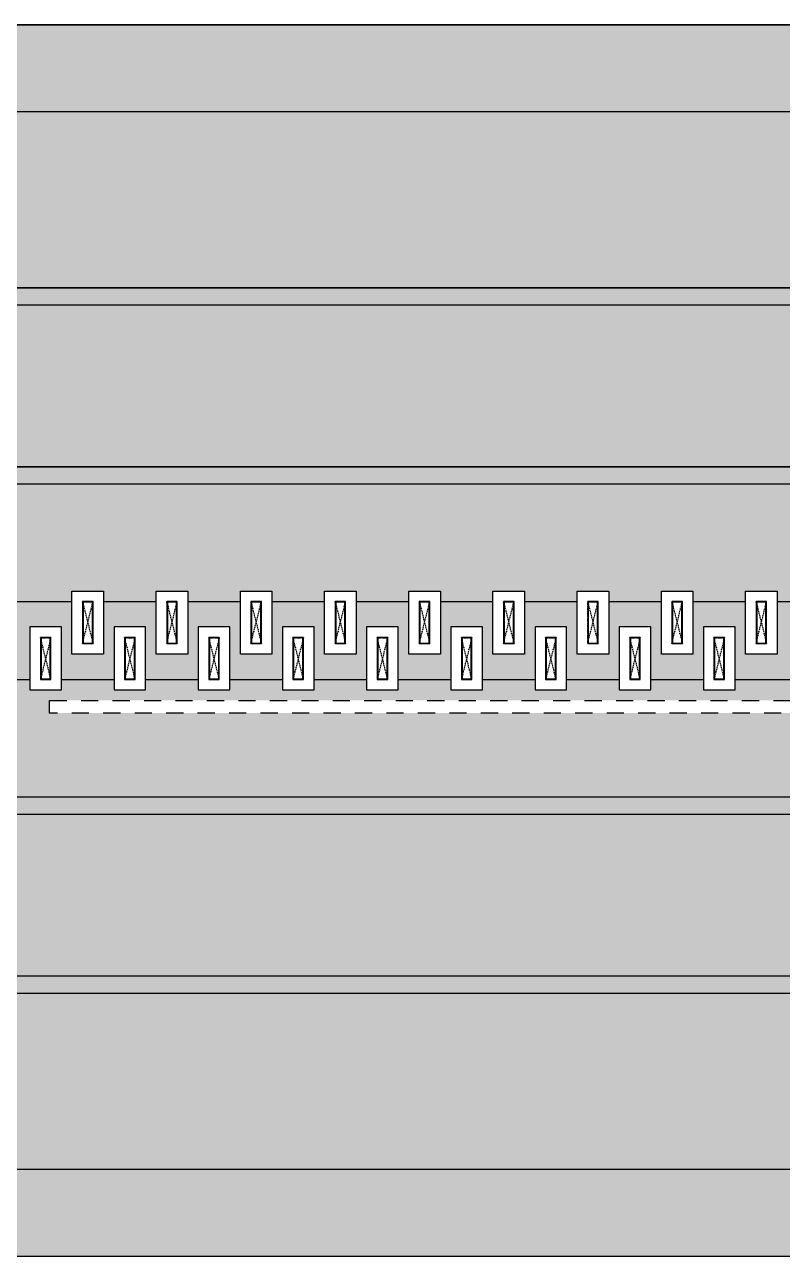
# Model space of a CAD drawing. Header units: millimetres. Extents: x -244126 to 368105, y -173968 to 259060.
# Drawn here: x -198753 to -195153, y 27945 to 33796 of the extents above; entities that cross this region are included whole.
import ezdxf

# ---------------------------------------------------------------- set-up
doc = ezdxf.new("R2010")
doc.units = ezdxf.units.MM
doc.header["$MEASUREMENT"] = 0
for name, pattern in [('CENTER', [2, 1.25, -0.25, 0.25, -0.25]), ('HIDDEN', [9.525, 6.35, -3.175]), ('TA_HL_023.00000', [149.5, 81.65, -67.85])]:
    doc.linetypes.add(name, pattern=pattern)
for name, color, linetype in [('000 - GRID', 8, 'CENTER'), ('000 - H A T C H', 8, 'Continuous'), ('000 - H I D D E N', 7, 'Continuous'), ('000 - WIPEOUT', 250, 'Continuous'), ('001 - ASCESSORIES', 1, 'Continuous'), ('002 - STRUCTURAL STEEL', 4, 'Continuous'), ('A04_TUBE SERIES', 7, 'Continuous')]:
    doc.layers.add(name, color=color, linetype=linetype)
doc.styles.add('TA', font='Cordia New.ttf', dxfattribs={"height": 4.5})
pattern_1 = [(37.5, (187478.44, -8947.33), (-3.149668, 96.341188), [0, -76, 0, -85, 0, -81.25]), (7.5, (187478.44, -8947.33), (88.488835, 141.1073), [0, -41, 0, -68.5, 0, -26.25]), (327.5, (187416.94, -8947.33), (155.707093, 0.282953), [0, -25, 0, -90, 0, -117.5]), (317.5, (187416.94, -8947.33), (150.30633, 43.88378), [0, -12.5, 0, -59, 0, -67.5])]
pattern_2 = [(37.5, (187478.442, -1558.447), (-0.6299336, 19.2682377), [0, -15.2, 0, -17, 0, -16.25]), (7.5, (187478.442, -1558.447), (17.697767, 28.2214607), [0, -8.2, 0, -13.7, 0, -5.25]), (327.5, (187466.142, -1558.447), (31.1414186, 0.0565905), [0, -5, 0, -18, 0, -23.5]), (317.5, (187466.142, -1558.447), (30.061266, 8.7767556), [0, -2.5, 0, -11.8, 0, -13.5])]

# ---------------------------------------------------------------- blocks, each defined once
blk = doc.blocks.new('*U4252')
at = {"color": 250}
for points in [[(-3575, 0), (-3575, 200), (-3625, 200), (-3625, 0)], [(-3175, 0), (-3175, 200), (-3225, 200), (-3225, 0)], [(-2775, 0), (-2775, 200), (-2825, 200), (-2825, 0)], [(-2375, 0), (-2375, 200), (-2425, 200), (-2425, 0)], [(-1975, 0), (-1975, 200), (-2025, 200), (-2025, 0)], [(-1575, 0), (-1575, 200), (-1625, 200), (-1625, 0)], [(-1175, 0), (-1175, 200), (-1225, 200), (-1225, 0)], [(-775, 0), (-775, 200), (-825, 200), (-825, 0)], [(-375, 0), (-375, 200), (-425, 200), (-425, 0)]]:
    blk.add_wipeout(points, dxfattribs=at).dxf.layer = '000 - WIPEOUT'
at = {"layer": '000 - H I D D E N', "color": 8, "linetype": 'HIDDEN'}
for p, q in [((-3575, 0), (-3625, 200)), ((-3575, 200), (-3625, 0)), ((-3175, 0), (-3225, 200)), ((-3175, 200), (-3225, 0)), ((-2775, 0), (-2825, 200)), ((-2775, 200), (-2825, 0)), ((-2375, 0), (-2425, 200)), ((-2375, 200), (-2425, 0)), ((-1975, 0), (-2025, 200)), ((-1975, 200), (-2025, 0)), ((-1575, 0), (-1625, 200)), ((-1575, 200), (-1625, 0)), ((-1175, 0), (-1225, 200)), ((-1175, 200), (-1225, 0)), ((-775, 0), (-825, 200)), ((-775, 200), (-825, 0)), ((-375, 0), (-425, 200)), ((-375, 200), (-425, 0))]:
    blk.add_line(p, q, dxfattribs=at)
at = {"layer": '002 - STRUCTURAL STEEL', "color": 0}
for points in [[(-3575, 0), (-3575, 200), (-3625, 200), (-3625, 0)], [(-3175, 0), (-3175, 200), (-3225, 200), (-3225, 0)], [(-2775, 0), (-2775, 200), (-2825, 200), (-2825, 0)], [(-2375, 0), (-2375, 200), (-2425, 200), (-2425, 0)], [(-1975, 0), (-1975, 200), (-2025, 200), (-2025, 0)], [(-1575, 0), (-1575, 200), (-1625, 200), (-1625, 0)], [(-1175, 0), (-1175, 200), (-1225, 200), (-1225, 0)], [(-775, 0), (-775, 200), (-825, 200), (-825, 0)], [(-375, 0), (-375, 200), (-425, 200), (-425, 0)]]:
    blk.add_lwpolyline(points, close=True, dxfattribs=at)
for points in [[(-3578, 4), (-3578, 196, 0.414214), (-3579, 197), (-3621, 197, 0.414214), (-3622, 196), (-3622, 4, 0.414214), (-3621, 3), (-3579, 3, 0.414214)], [(-3178, 4), (-3178, 196, 0.414214), (-3179, 197), (-3221, 197, 0.414214), (-3222, 196), (-3222, 4, 0.414214), (-3221, 3), (-3179, 3, 0.414214)], [(-2778, 4), (-2778, 196, 0.414214), (-2779, 197), (-2821, 197, 0.414214), (-2822, 196), (-2822, 4, 0.414214), (-2821, 3), (-2779, 3, 0.414214)], [(-2378, 4), (-2378, 196, 0.414214), (-2379, 197), (-2421, 197, 0.414214), (-2422, 196), (-2422, 4, 0.414214), (-2421, 3), (-2379, 3, 0.414214)], [(-1978, 4), (-1978, 196, 0.414214), (-1979, 197), (-2021, 197, 0.414214), (-2022, 196), (-2022, 4, 0.414214), (-2021, 3), (-1979, 3, 0.414214)], [(-1578, 4), (-1578, 196, 0.414214), (-1579, 197), (-1621, 197, 0.414214), (-1622, 196), (-1622, 4, 0.414214), (-1621, 3), (-1579, 3, 0.414214)], [(-1178, 4), (-1178, 196, 0.414214), (-1179, 197), (-1221, 197, 0.414214), (-1222, 196), (-1222, 4, 0.414214), (-1221, 3), (-1179, 3, 0.414214)], [(-778, 4), (-778, 196, 0.414214), (-779, 197), (-821, 197, 0.414214), (-822, 196), (-822, 4, 0.414214), (-821, 3), (-779, 3, 0.414214)], [(-378, 4), (-378, 196, 0.414214), (-379, 197), (-421, 197, 0.414214), (-422, 196), (-422, 4, 0.414214), (-421, 3), (-379, 3, 0.414214)]]:
    blk.add_lwpolyline(points, format="xyb", close=True, dxfattribs=at)
at = {"layer": 'Defpoints', "color": 250}
for points in [[(-3575, 0), (-3575, 200), (-3625, 200), (-3625, 0)], [(-3175, 0), (-3175, 200), (-3225, 200), (-3225, 0)], [(-2775, 0), (-2775, 200), (-2825, 200), (-2825, 0)], [(-2375, 0), (-2375, 200), (-2425, 200), (-2425, 0)], [(-1975, 0), (-1975, 200), (-2025, 200), (-2025, 0)], [(-1575, 0), (-1575, 200), (-1625, 200), (-1625, 0)], [(-1175, 0), (-1175, 200), (-1225, 200), (-1225, 0)], [(-775, 0), (-775, 200), (-825, 200), (-825, 0)], [(-375, 0), (-375, 200), (-425, 200), (-425, 0)]]:
    blk.add_lwpolyline(points, close=True, dxfattribs=at)
at = {"color": 250}
for points in [[(-3575, 0), (-3575, 200), (-3625, 200), (-3625, 0)], [(-3175, 0), (-3175, 200), (-3225, 200), (-3225, 0)], [(-2775, 0), (-2775, 200), (-2825, 200), (-2825, 0)], [(-2375, 0), (-2375, 200), (-2425, 200), (-2425, 0)], [(-1975, 0), (-1975, 200), (-2025, 200), (-2025, 0)], [(-1575, 0), (-1575, 200), (-1625, 200), (-1625, 0)], [(-1175, 0), (-1175, 200), (-1225, 200), (-1225, 0)], [(-775, 0), (-775, 200), (-825, 200), (-825, 0)], [(-375, 0), (-375, 200), (-425, 200), (-425, 0)]]:
    blk.add_wipeout(points, dxfattribs=at).dxf.layer = '000 - WIPEOUT'
at = {"layer": '000 - H A T C H'}
h = blk.add_hatch(dxfattribs=at)
h.set_pattern_fill('ANSI32', color=256, scale=0.25)
h.set_pattern_definition([(45, (-3600, 187.5), (-1.683798, 1.683798), []), (45, (-3598.8775, 187.5), (-1.683798, 1.683798), [])])
h.paths.add_polyline_path([(-3575, 0), (-3575, 200), (-3625, 200), (-3625, 0)])
edge = h.paths.add_edge_path(flags=16)
edge.add_line((-3578, 4), (-3578, 196))
edge.add_arc((-3579, 196), 1, 0, 90)
edge.add_line((-3579, 197), (-3621, 197))
edge.add_arc((-3621, 196), 1, 90, 180)
edge.add_line((-3622, 196), (-3622, 4))
edge.add_arc((-3621, 4), 1, 180, 270)
edge.add_line((-3621, 3), (-3579, 3))
edge.add_arc((-3579, 4), 1, 270, 360)
h = blk.add_hatch(dxfattribs=at)
h.set_pattern_fill('ANSI32', color=256, scale=0.25)
h.set_pattern_definition([(45, (-3200, 187.5), (-1.683798, 1.683798), []), (45, (-3198.8775, 187.5), (-1.683798, 1.683798), [])])
h.paths.add_polyline_path([(-3175, 0), (-3175, 200), (-3225, 200), (-3225, 0)])
edge = h.paths.add_edge_path(flags=16)
edge.add_line((-3178, 4), (-3178, 196))
edge.add_arc((-3179, 196), 1, 0, 90)
edge.add_line((-3179, 197), (-3221, 197))
edge.add_arc((-3221, 196), 1, 90, 180)
edge.add_line((-3222, 196), (-3222, 4))
edge.add_arc((-3221, 4), 1, 180, 270)
edge.add_line((-3221, 3), (-3179, 3))
edge.add_arc((-3179, 4), 1, 270, 360)
h = blk.add_hatch(dxfattribs=at)
h.set_pattern_fill('ANSI32', color=256, scale=0.25)
h.set_pattern_definition([(45, (-2800, 187.5), (-1.683798, 1.683798), []), (45, (-2798.8775, 187.5), (-1.683798, 1.683798), [])])
h.paths.add_polyline_path([(-2775, 0), (-2775, 200), (-2825, 200), (-2825, 0)])
edge = h.paths.add_edge_path(flags=16)
edge.add_line((-2778, 4), (-2778, 196))
edge.add_arc((-2779, 196), 1, 0, 90)
edge.add_line((-2779, 197), (-2821, 197))
edge.add_arc((-2821, 196), 1, 90, 180)
edge.add_line((-2822, 196), (-2822, 4))
edge.add_arc((-2821, 4), 1, 180, 270)
edge.add_line((-2821, 3), (-2779, 3))
edge.add_arc((-2779, 4), 1, 270, 360)
h = blk.add_hatch(dxfattribs=at)
h.set_pattern_fill('ANSI32', color=256, scale=0.25)
h.set_pattern_definition([(45, (-2400, 187.5), (-1.683798, 1.683798), []), (45, (-2398.8775, 187.5), (-1.683798, 1.683798), [])])
h.paths.add_polyline_path([(-2375, 0), (-2375, 200), (-2425, 200), (-2425, 0)])
edge = h.paths.add_edge_path(flags=16)
edge.add_line((-2378, 4), (-2378, 196))
edge.add_arc((-2379, 196), 1, 0, 90)
edge.add_line((-2379, 197), (-2421, 197))
edge.add_arc((-2421, 196), 1, 90, 180)
edge.add_line((-2422, 196), (-2422, 4))
edge.add_arc((-2421, 4), 1, 180, 270)
edge.add_line((-2421, 3), (-2379, 3))
edge.add_arc((-2379, 4), 1, 270, 360)
h = blk.add_hatch(dxfattribs=at)
h.set_pattern_fill('ANSI32', color=256, scale=0.25)
h.set_pattern_definition([(45, (-2000, 187.5), (-1.683798, 1.683798), []), (45, (-1998.8775, 187.5), (-1.683798, 1.683798), [])])
h.paths.add_polyline_path([(-1975, 0), (-1975, 200), (-2025, 200), (-2025, 0)])
edge = h.paths.add_edge_path(flags=16)
edge.add_line((-1978, 4), (-1978, 196))
edge.add_arc((-1979, 196), 1, 0, 90)
edge.add_line((-1979, 197), (-2021, 197))
edge.add_arc((-2021, 196), 1, 90, 180)
edge.add_line((-2022, 196), (-2022, 4))
edge.add_arc((-2021, 4), 1, 180, 270)
edge.add_line((-2021, 3), (-1979, 3))
edge.add_arc((-1979, 4), 1, 270, 360)
h = blk.add_hatch(dxfattribs=at)
h.set_pattern_fill('ANSI32', color=256, scale=0.25)
h.set_pattern_definition([(45, (-1600, 187.5), (-1.683798, 1.683798), []), (45, (-1598.8775, 187.5), (-1.683798, 1.683798), [])])
h.paths.add_polyline_path([(-1575, 0), (-1575, 200), (-1625, 200), (-1625, 0)])
edge = h.paths.add_edge_path(flags=16)
edge.add_line((-1578, 4), (-1578, 196))
edge.add_arc((-1579, 196), 1, 0, 90)
edge.add_line((-1579, 197), (-1621, 197))
edge.add_arc((-1621, 196), 1, 90, 180)
edge.add_line((-1622, 196), (-1622, 4))
edge.add_arc((-1621, 4), 1, 180, 270)
edge.add_line((-1621, 3), (-1579, 3))
edge.add_arc((-1579, 4), 1, 270, 360)
h = blk.add_hatch(dxfattribs=at)
h.set_pattern_fill('ANSI32', color=256, scale=0.25)
h.set_pattern_definition([(45, (-1200, 187.5), (-1.683798, 1.683798), []), (45, (-1198.8775, 187.5), (-1.683798, 1.683798), [])])
h.paths.add_polyline_path([(-1175, 0), (-1175, 200), (-1225, 200), (-1225, 0)])
edge = h.paths.add_edge_path(flags=16)
edge.add_line((-1178, 4), (-1178, 196))
edge.add_arc((-1179, 196), 1, 0, 90)
edge.add_line((-1179, 197), (-1221, 197))
edge.add_arc((-1221, 196), 1, 90, 180)
edge.add_line((-1222, 196), (-1222, 4))
edge.add_arc((-1221, 4), 1, 180, 270)
edge.add_line((-1221, 3), (-1179, 3))
edge.add_arc((-1179, 4), 1, 270, 360)
h = blk.add_hatch(dxfattribs=at)
h.set_pattern_fill('ANSI32', color=256, scale=0.25)
h.set_pattern_definition([(45, (-800, 187.5), (-1.683798, 1.683798), []), (45, (-798.8775, 187.5), (-1.683798, 1.683798), [])])
h.paths.add_polyline_path([(-775, 0), (-775, 200), (-825, 200), (-825, 0)])
edge = h.paths.add_edge_path(flags=16)
edge.add_line((-778, 4), (-778, 196))
edge.add_arc((-779, 196), 1, 0, 90)
edge.add_line((-779, 197), (-821, 197))
edge.add_arc((-821, 196), 1, 90, 180)
edge.add_line((-822, 196), (-822, 4))
edge.add_arc((-821, 4), 1, 180, 270)
edge.add_line((-821, 3), (-779, 3))
edge.add_arc((-779, 4), 1, 270, 360)
h = blk.add_hatch(dxfattribs=at)
h.set_pattern_fill('ANSI32', color=256, scale=0.25)
h.set_pattern_definition([(45, (-400, 187.5), (-1.683798, 1.683798), []), (45, (-398.8775, 187.5), (-1.683798, 1.683798), [])])
h.paths.add_polyline_path([(-375, 0), (-375, 200), (-425, 200), (-425, 0)])
edge = h.paths.add_edge_path(flags=16)
edge.add_line((-378, 4), (-378, 196))
edge.add_arc((-379, 196), 1, 0, 90)
edge.add_line((-379, 197), (-421, 197))
edge.add_arc((-421, 196), 1, 90, 180)
edge.add_line((-422, 196), (-422, 4))
edge.add_arc((-421, 4), 1, 180, 270)
edge.add_line((-421, 3), (-379, 3))
edge.add_arc((-379, 4), 1, 270, 360)
at = {"layer": '000 - H I D D E N', "color": 8, "linetype": 'HIDDEN'}
for p, q in [((-3575, 0), (-3625, 200)), ((-3575, 200), (-3625, 0)), ((-3175, 0), (-3225, 200)), ((-3175, 200), (-3225, 0)), ((-2775, 0), (-2825, 200)), ((-2775, 200), (-2825, 0)), ((-2375, 0), (-2425, 200)), ((-2375, 200), (-2425, 0)), ((-1975, 0), (-2025, 200)), ((-1975, 200), (-2025, 0)), ((-1575, 0), (-1625, 200)), ((-1575, 200), (-1625, 0)), ((-1175, 0), (-1225, 200)), ((-1175, 200), (-1225, 0)), ((-775, 0), (-825, 200)), ((-775, 200), (-825, 0)), ((-375, 0), (-425, 200)), ((-375, 200), (-425, 0))]:
    blk.add_line(p, q, dxfattribs=at)
at = {"layer": '002 - STRUCTURAL STEEL', "color": 0}
for points in [[(-3575, 0), (-3575, 200), (-3625, 200), (-3625, 0)], [(-3175, 0), (-3175, 200), (-3225, 200), (-3225, 0)], [(-2775, 0), (-2775, 200), (-2825, 200), (-2825, 0)], [(-2375, 0), (-2375, 200), (-2425, 200), (-2425, 0)], [(-1975, 0), (-1975, 200), (-2025, 200), (-2025, 0)], [(-1575, 0), (-1575, 200), (-1625, 200), (-1625, 0)], [(-1175, 0), (-1175, 200), (-1225, 200), (-1225, 0)], [(-775, 0), (-775, 200), (-825, 200), (-825, 0)], [(-375, 0), (-375, 200), (-425, 200), (-425, 0)]]:
    blk.add_lwpolyline(points, close=True, dxfattribs=at)
for points in [[(-3578, 4), (-3578, 196, 0.414214), (-3579, 197), (-3621, 197, 0.414214), (-3622, 196), (-3622, 4, 0.414214), (-3621, 3), (-3579, 3, 0.414214)], [(-3178, 4), (-3178, 196, 0.414214), (-3179, 197), (-3221, 197, 0.414214), (-3222, 196), (-3222, 4, 0.414214), (-3221, 3), (-3179, 3, 0.414214)], [(-2778, 4), (-2778, 196, 0.414214), (-2779, 197), (-2821, 197, 0.414214), (-2822, 196), (-2822, 4, 0.414214), (-2821, 3), (-2779, 3, 0.414214)], [(-2378, 4), (-2378, 196, 0.414214), (-2379, 197), (-2421, 197, 0.414214), (-2422, 196), (-2422, 4, 0.414214), (-2421, 3), (-2379, 3, 0.414214)], [(-1978, 4), (-1978, 196, 0.414214), (-1979, 197), (-2021, 197, 0.414214), (-2022, 196), (-2022, 4, 0.414214), (-2021, 3), (-1979, 3, 0.414214)], [(-1578, 4), (-1578, 196, 0.414214), (-1579, 197), (-1621, 197, 0.414214), (-1622, 196), (-1622, 4, 0.414214), (-1621, 3), (-1579, 3, 0.414214)], [(-1178, 4), (-1178, 196, 0.414214), (-1179, 197), (-1221, 197, 0.414214), (-1222, 196), (-1222, 4, 0.414214), (-1221, 3), (-1179, 3, 0.414214)], [(-778, 4), (-778, 196, 0.414214), (-779, 197), (-821, 197, 0.414214), (-822, 196), (-822, 4, 0.414214), (-821, 3), (-779, 3, 0.414214)], [(-378, 4), (-378, 196, 0.414214), (-379, 197), (-421, 197, 0.414214), (-422, 196), (-422, 4, 0.414214), (-421, 3), (-379, 3, 0.414214)]]:
    blk.add_lwpolyline(points, format="xyb", close=True, dxfattribs=at)
at = {"layer": 'Defpoints', "color": 250}
for points in [[(-3575, 0), (-3575, 200), (-3625, 200), (-3625, 0)], [(-3175, 0), (-3175, 200), (-3225, 200), (-3225, 0)], [(-2775, 0), (-2775, 200), (-2825, 200), (-2825, 0)], [(-2375, 0), (-2375, 200), (-2425, 200), (-2425, 0)], [(-1975, 0), (-1975, 200), (-2025, 200), (-2025, 0)], [(-1575, 0), (-1575, 200), (-1625, 200), (-1625, 0)], [(-1175, 0), (-1175, 200), (-1225, 200), (-1225, 0)], [(-775, 0), (-775, 200), (-825, 200), (-825, 0)], [(-375, 0), (-375, 200), (-425, 200), (-425, 0)]]:
    blk.add_lwpolyline(points, close=True, dxfattribs=at)
blk = doc.blocks.new('*U4253')
at = {"color": 250}
for points in [[(225, 0), (225, 200), (175, 200), (175, 0)], [(625, 0), (625, 200), (575, 200), (575, 0)], [(1025, 0), (1025, 200), (975, 200), (975, 0)], [(1425, 0), (1425, 200), (1375, 200), (1375, 0)], [(1825, 0), (1825, 200), (1775, 200), (1775, 0)], [(2225, 0), (2225, 200), (2175, 200), (2175, 0)], [(2625, 0), (2625, 200), (2575, 200), (2575, 0)], [(3025, 0), (3025, 200), (2975, 200), (2975, 0)], [(3425, 0), (3425, 200), (3375, 200), (3375, 0)]]:
    blk.add_wipeout(points, dxfattribs=at).dxf.layer = '000 - WIPEOUT'
at = {"layer": '000 - H I D D E N', "color": 8, "linetype": 'HIDDEN'}
for p, q in [((225, 0), (175, 200)), ((225, 200), (175, 0)), ((625, 0), (575, 200)), ((625, 200), (575, 0)), ((1025, 0), (975, 200)), ((1025, 200), (975, 0)), ((1425, 0), (1375, 200)), ((1425, 200), (1375, 0)), ((1825, 0), (1775, 200)), ((1825, 200), (1775, 0)), ((2225, 0), (2175, 200)), ((2225, 200), (2175, 0)), ((2625, 0), (2575, 200)), ((2625, 200), (2575, 0)), ((3025, 0), (2975, 200)), ((3025, 200), (2975, 0)), ((3425, 0), (3375, 200)), ((3425, 200), (3375, 0))]:
    blk.add_line(p, q, dxfattribs=at)
at = {"layer": '002 - STRUCTURAL STEEL', "color": 0}
for points in [[(225, 0), (225, 200), (175, 200), (175, 0)], [(625, 0), (625, 200), (575, 200), (575, 0)], [(1025, 0), (1025, 200), (975, 200), (975, 0)], [(1425, 0), (1425, 200), (1375, 200), (1375, 0)], [(1825, 0), (1825, 200), (1775, 200), (1775, 0)], [(2225, 0), (2225, 200), (2175, 200), (2175, 0)], [(2625, 0), (2625, 200), (2575, 200), (2575, 0)], [(3025, 0), (3025, 200), (2975, 200), (2975, 0)], [(3425, 0), (3425, 200), (3375, 200), (3375, 0)]]:
    blk.add_lwpolyline(points, close=True, dxfattribs=at)
for points in [[(222, 4), (222, 196, 0.414214), (221, 197), (179, 197, 0.414214), (178, 196), (178, 4, 0.414214), (179, 3), (221, 3, 0.414214)], [(622, 4), (622, 196, 0.414214), (621, 197), (579, 197, 0.414214), (578, 196), (578, 4, 0.414214), (579, 3), (621, 3, 0.414214)], [(1022, 4), (1022, 196, 0.414214), (1021, 197), (979, 197, 0.414214), (978, 196), (978, 4, 0.414214), (979, 3), (1021, 3, 0.414214)], [(1422, 4), (1422, 196, 0.414214), (1421, 197), (1379, 197, 0.414214), (1378, 196), (1378, 4, 0.414214), (1379, 3), (1421, 3, 0.414214)], [(1822, 4), (1822, 196, 0.414214), (1821, 197), (1779, 197, 0.414214), (1778, 196), (1778, 4, 0.414214), (1779, 3), (1821, 3, 0.414214)], [(2222, 4), (2222, 196, 0.414214), (2221, 197), (2179, 197, 0.414214), (2178, 196), (2178, 4, 0.414214), (2179, 3), (2221, 3, 0.414214)], [(2622, 4), (2622, 196, 0.414214), (2621, 197), (2579, 197, 0.414214), (2578, 196), (2578, 4, 0.414214), (2579, 3), (2621, 3, 0.414214)], [(3022, 4), (3022, 196, 0.414214), (3021, 197), (2979, 197, 0.414214), (2978, 196), (2978, 4, 0.414214), (2979, 3), (3021, 3, 0.414214)], [(3422, 4), (3422, 196, 0.414214), (3421, 197), (3379, 197, 0.414214), (3378, 196), (3378, 4, 0.414214), (3379, 3), (3421, 3, 0.414214)]]:
    blk.add_lwpolyline(points, format="xyb", close=True, dxfattribs=at)
at = {"layer": 'Defpoints', "color": 250}
for points in [[(225, 0), (225, 200), (175, 200), (175, 0)], [(625, 0), (625, 200), (575, 200), (575, 0)], [(1025, 0), (1025, 200), (975, 200), (975, 0)], [(1425, 0), (1425, 200), (1375, 200), (1375, 0)], [(1825, 0), (1825, 200), (1775, 200), (1775, 0)], [(2225, 0), (2225, 200), (2175, 200), (2175, 0)], [(2625, 0), (2625, 200), (2575, 200), (2575, 0)], [(3025, 0), (3025, 200), (2975, 200), (2975, 0)], [(3425, 0), (3425, 200), (3375, 200), (3375, 0)]]:
    blk.add_lwpolyline(points, close=True, dxfattribs=at)
at = {"color": 250}
for points in [[(225, 0), (225, 200), (175, 200), (175, 0)], [(625, 0), (625, 200), (575, 200), (575, 0)], [(1025, 0), (1025, 200), (975, 200), (975, 0)], [(1425, 0), (1425, 200), (1375, 200), (1375, 0)], [(1825, 0), (1825, 200), (1775, 200), (1775, 0)], [(2225, 0), (2225, 200), (2175, 200), (2175, 0)], [(2625, 0), (2625, 200), (2575, 200), (2575, 0)], [(3025, 0), (3025, 200), (2975, 200), (2975, 0)], [(3425, 0), (3425, 200), (3375, 200), (3375, 0)]]:
    blk.add_wipeout(points, dxfattribs=at).dxf.layer = '000 - WIPEOUT'
at = {"layer": '000 - H A T C H'}
h = blk.add_hatch(dxfattribs=at)
h.set_pattern_fill('ANSI32', color=256, scale=0.25)
h.set_pattern_definition([(45, (200, 187.5), (-1.683798, 1.683798), []), (45, (201.1225, 187.5), (-1.683798, 1.683798), [])])
h.paths.add_polyline_path([(225, 0), (225, 200), (175, 200), (175, 0)])
edge = h.paths.add_edge_path(flags=16)
edge.add_line((222, 4), (222, 196))
edge.add_arc((221, 196), 1, 0, 90)
edge.add_line((221, 197), (179, 197))
edge.add_arc((179, 196), 1, 90, 180)
edge.add_line((178, 196), (178, 4))
edge.add_arc((179, 4), 1, 180, 270)
edge.add_line((179, 3), (221, 3))
edge.add_arc((221, 4), 1, 270, 360)
h = blk.add_hatch(dxfattribs=at)
h.set_pattern_fill('ANSI32', color=256, scale=0.25)
h.set_pattern_definition([(45, (600, 187.5), (-1.683798, 1.683798), []), (45, (601.1225, 187.5), (-1.683798, 1.683798), [])])
h.paths.add_polyline_path([(625, 0), (625, 200), (575, 200), (575, 0)])
edge = h.paths.add_edge_path(flags=16)
edge.add_line((622, 4), (622, 196))
edge.add_arc((621, 196), 1, 0, 90)
edge.add_line((621, 197), (579, 197))
edge.add_arc((579, 196), 1, 90, 180)
edge.add_line((578, 196), (578, 4))
edge.add_arc((579, 4), 1, 180, 270)
edge.add_line((579, 3), (621, 3))
edge.add_arc((621, 4), 1, 270, 360)
h = blk.add_hatch(dxfattribs=at)
h.set_pattern_fill('ANSI32', color=256, scale=0.25)
h.set_pattern_definition([(45, (1000, 187.5), (-1.683798, 1.683798), []), (45, (1001.1225, 187.5), (-1.683798, 1.683798), [])])
h.paths.add_polyline_path([(1025, 0), (1025, 200), (975, 200), (975, 0)])
edge = h.paths.add_edge_path(flags=16)
edge.add_line((1022, 4), (1022, 196))
edge.add_arc((1021, 196), 1, 0, 90)
edge.add_line((1021, 197), (979, 197))
edge.add_arc((979, 196), 1, 90, 180)
edge.add_line((978, 196), (978, 4))
edge.add_arc((979, 4), 1, 180, 270)
edge.add_line((979, 3), (1021, 3))
edge.add_arc((1021, 4), 1, 270, 360)
h = blk.add_hatch(dxfattribs=at)
h.set_pattern_fill('ANSI32', color=256, scale=0.25)
h.set_pattern_definition([(45, (1400, 187.5), (-1.683798, 1.683798), []), (45, (1401.1225, 187.5), (-1.683798, 1.683798), [])])
h.paths.add_polyline_path([(1425, 0), (1425, 200), (1375, 200), (1375, 0)])
edge = h.paths.add_edge_path(flags=16)
edge.add_line((1422, 4), (1422, 196))
edge.add_arc((1421, 196), 1, 0, 90)
edge.add_line((1421, 197), (1379, 197))
edge.add_arc((1379, 196), 1, 90, 180)
edge.add_line((1378, 196), (1378, 4))
edge.add_arc((1379, 4), 1, 180, 270)
edge.add_line((1379, 3), (1421, 3))
edge.add_arc((1421, 4), 1, 270, 360)
h = blk.add_hatch(dxfattribs=at)
h.set_pattern_fill('ANSI32', color=256, scale=0.25)
h.set_pattern_definition([(45, (1800, 187.5), (-1.683798, 1.683798), []), (45, (1801.1225, 187.5), (-1.683798, 1.683798), [])])
h.paths.add_polyline_path([(1825, 0), (1825, 200), (1775, 200), (1775, 0)])
edge = h.paths.add_edge_path(flags=16)
edge.add_line((1822, 4), (1822, 196))
edge.add_arc((1821, 196), 1, 0, 90)
edge.add_line((1821, 197), (1779, 197))
edge.add_arc((1779, 196), 1, 90, 180)
edge.add_line((1778, 196), (1778, 4))
edge.add_arc((1779, 4), 1, 180, 270)
edge.add_line((1779, 3), (1821, 3))
edge.add_arc((1821, 4), 1, 270, 360)
h = blk.add_hatch(dxfattribs=at)
h.set_pattern_fill('ANSI32', color=256, scale=0.25)
h.set_pattern_definition([(45, (2200, 187.5), (-1.683798, 1.683798), []), (45, (2201.1225, 187.5), (-1.683798, 1.683798), [])])
h.paths.add_polyline_path([(2225, 0), (2225, 200), (2175, 200), (2175, 0)])
edge = h.paths.add_edge_path(flags=16)
edge.add_line((2222, 4), (2222, 196))
edge.add_arc((2221, 196), 1, 0, 90)
edge.add_line((2221, 197), (2179, 197))
edge.add_arc((2179, 196), 1, 90, 180)
edge.add_line((2178, 196), (2178, 4))
edge.add_arc((2179, 4), 1, 180, 270)
edge.add_line((2179, 3), (2221, 3))
edge.add_arc((2221, 4), 1, 270, 360)
h = blk.add_hatch(dxfattribs=at)
h.set_pattern_fill('ANSI32', color=256, scale=0.25)
h.set_pattern_definition([(45, (2600, 187.5), (-1.683798, 1.683798), []), (45, (2601.1225, 187.5), (-1.683798, 1.683798), [])])
h.paths.add_polyline_path([(2625, 0), (2625, 200), (2575, 200), (2575, 0)])
edge = h.paths.add_edge_path(flags=16)
edge.add_line((2622, 4), (2622, 196))
edge.add_arc((2621, 196), 1, 0, 90)
edge.add_line((2621, 197), (2579, 197))
edge.add_arc((2579, 196), 1, 90, 180)
edge.add_line((2578, 196), (2578, 4))
edge.add_arc((2579, 4), 1, 180, 270)
edge.add_line((2579, 3), (2621, 3))
edge.add_arc((2621, 4), 1, 270, 360)
h = blk.add_hatch(dxfattribs=at)
h.set_pattern_fill('ANSI32', color=256, scale=0.25)
h.set_pattern_definition([(45, (3000, 187.5), (-1.683798, 1.683798), []), (45, (3001.1225, 187.5), (-1.683798, 1.683798), [])])
h.paths.add_polyline_path([(3025, 0), (3025, 200), (2975, 200), (2975, 0)])
edge = h.paths.add_edge_path(flags=16)
edge.add_line((3022, 4), (3022, 196))
edge.add_arc((3021, 196), 1, 0, 90)
edge.add_line((3021, 197), (2979, 197))
edge.add_arc((2979, 196), 1, 90, 180)
edge.add_line((2978, 196), (2978, 4))
edge.add_arc((2979, 4), 1, 180, 270)
edge.add_line((2979, 3), (3021, 3))
edge.add_arc((3021, 4), 1, 270, 360)
h = blk.add_hatch(dxfattribs=at)
h.set_pattern_fill('ANSI32', color=256, scale=0.25)
h.set_pattern_definition([(45, (3400, 187.5), (-1.683798, 1.683798), []), (45, (3401.1225, 187.5), (-1.683798, 1.683798), [])])
h.paths.add_polyline_path([(3425, 0), (3425, 200), (3375, 200), (3375, 0)])
edge = h.paths.add_edge_path(flags=16)
edge.add_line((3422, 4), (3422, 196))
edge.add_arc((3421, 196), 1, 0, 90)
edge.add_line((3421, 197), (3379, 197))
edge.add_arc((3379, 196), 1, 90, 180)
edge.add_line((3378, 196), (3378, 4))
edge.add_arc((3379, 4), 1, 180, 270)
edge.add_line((3379, 3), (3421, 3))
edge.add_arc((3421, 4), 1, 270, 360)
at = {"layer": '000 - H I D D E N', "color": 8, "linetype": 'HIDDEN'}
for p, q in [((225, 0), (175, 200)), ((225, 200), (175, 0)), ((625, 0), (575, 200)), ((625, 200), (575, 0)), ((1025, 0), (975, 200)), ((1025, 200), (975, 0)), ((1425, 0), (1375, 200)), ((1425, 200), (1375, 0)), ((1825, 0), (1775, 200)), ((1825, 200), (1775, 0)), ((2225, 0), (2175, 200)), ((2225, 200), (2175, 0)), ((2625, 0), (2575, 200)), ((2625, 200), (2575, 0)), ((3025, 0), (2975, 200)), ((3025, 200), (2975, 0)), ((3425, 0), (3375, 200)), ((3425, 200), (3375, 0))]:
    blk.add_line(p, q, dxfattribs=at)
at = {"layer": '002 - STRUCTURAL STEEL', "color": 0}
for points in [[(225, 0), (225, 200), (175, 200), (175, 0)], [(625, 0), (625, 200), (575, 200), (575, 0)], [(1025, 0), (1025, 200), (975, 200), (975, 0)], [(1425, 0), (1425, 200), (1375, 200), (1375, 0)], [(1825, 0), (1825, 200), (1775, 200), (1775, 0)], [(2225, 0), (2225, 200), (2175, 200), (2175, 0)], [(2625, 0), (2625, 200), (2575, 200), (2575, 0)], [(3025, 0), (3025, 200), (2975, 200), (2975, 0)], [(3425, 0), (3425, 200), (3375, 200), (3375, 0)]]:
    blk.add_lwpolyline(points, close=True, dxfattribs=at)
for points in [[(222, 4), (222, 196, 0.414214), (221, 197), (179, 197, 0.414214), (178, 196), (178, 4, 0.414214), (179, 3), (221, 3, 0.414214)], [(622, 4), (622, 196, 0.414214), (621, 197), (579, 197, 0.414214), (578, 196), (578, 4, 0.414214), (579, 3), (621, 3, 0.414214)], [(1022, 4), (1022, 196, 0.414214), (1021, 197), (979, 197, 0.414214), (978, 196), (978, 4, 0.414214), (979, 3), (1021, 3, 0.414214)], [(1422, 4), (1422, 196, 0.414214), (1421, 197), (1379, 197, 0.414214), (1378, 196), (1378, 4, 0.414214), (1379, 3), (1421, 3, 0.414214)], [(1822, 4), (1822, 196, 0.414214), (1821, 197), (1779, 197, 0.414214), (1778, 196), (1778, 4, 0.414214), (1779, 3), (1821, 3, 0.414214)], [(2222, 4), (2222, 196, 0.414214), (2221, 197), (2179, 197, 0.414214), (2178, 196), (2178, 4, 0.414214), (2179, 3), (2221, 3, 0.414214)], [(2622, 4), (2622, 196, 0.414214), (2621, 197), (2579, 197, 0.414214), (2578, 196), (2578, 4, 0.414214), (2579, 3), (2621, 3, 0.414214)], [(3022, 4), (3022, 196, 0.414214), (3021, 197), (2979, 197, 0.414214), (2978, 196), (2978, 4, 0.414214), (2979, 3), (3021, 3, 0.414214)], [(3422, 4), (3422, 196, 0.414214), (3421, 197), (3379, 197, 0.414214), (3378, 196), (3378, 4, 0.414214), (3379, 3), (3421, 3, 0.414214)]]:
    blk.add_lwpolyline(points, format="xyb", close=True, dxfattribs=at)
at = {"layer": 'Defpoints', "color": 250}
for points in [[(225, 0), (225, 200), (175, 200), (175, 0)], [(625, 0), (625, 200), (575, 200), (575, 0)], [(1025, 0), (1025, 200), (975, 200), (975, 0)], [(1425, 0), (1425, 200), (1375, 200), (1375, 0)], [(1825, 0), (1825, 200), (1775, 200), (1775, 0)], [(2225, 0), (2225, 200), (2175, 200), (2175, 0)], [(2625, 0), (2625, 200), (2575, 200), (2575, 0)], [(3025, 0), (3025, 200), (2975, 200), (2975, 0)], [(3425, 0), (3425, 200), (3375, 200), (3375, 0)]]:
    blk.add_lwpolyline(points, close=True, dxfattribs=at)
blk = doc.blocks.new('*U3962')
at = {"layer": '000 - GRID', "color": 0, "linetype": 'ByBlock'}
blk.add_line((0, 250), (0, -21250), dxfattribs=at)
at = {"style": 'TA', "flags": 1}
blk.add_attdef('LOCATION', (6, 6), '', height=4.5, dxfattribs=at)
blk = doc.blocks.new('A$C87c29385')
at = {"layer": '000 - H A T C H', "linetype": 'ByBlock'}
h = blk.add_hatch(dxfattribs=at)
h.set_pattern_fill('AR-SAND', color=8, scale=10)
h.set_pattern_definition([(37.5, (187478.442, -1558.447), (-0.6299336, 19.2682377), [0, -15.2, 0, -17, 0, -16.25]), (7.5, (187478.442, -1558.447), (17.697767, 28.2214607), [0, -8.2, 0, -13.7, 0, -5.25]), (327.5, (187466.142, -1558.447), (31.1414186, 0.0565905), [0, -5, 0, -18, 0, -23.5]), (317.5, (187466.142, -1558.447), (30.061266, 8.7767556), [0, -2.5, 0, -11.8, 0, -13.5])])
edge = h.paths.add_edge_path(flags=16)
edge.add_line((-15150, -2512), (0, -2512))
edge.add_arc((0, 0), 2512, 270, 360)
edge.add_arc((0, 0), 2512, 0, 90)
edge.add_line((0, 2512), (-15150, 2512))
edge.add_arc((-15150, 0), 2512, 90, 180)
edge.add_arc((-15150, 0), 2512, 180, 270)
edge = h.paths.add_edge_path()
edge.add_line((-15150, -2925), (0, -2925))
edge.add_arc((0, 0), 2925, 270, 360)
edge.add_arc((0, 0), 2925, 0, 90)
edge.add_line((0, 2925), (-15150, 2925))
edge.add_arc((-15150, 0), 2925, 90, 180)
edge.add_arc((-15150, 0), 2925, 180, 270)
h = blk.add_hatch(dxfattribs=at)
h.set_pattern_fill('AR-SAND', color=8, scale=50)
h.set_pattern_definition(pattern_1)
h.paths.add_polyline_path([(0, 2512), (-15150, 2512, 0.414214), (-17662, 0, 0.414214), (-15150, -2512), (0, -2512, 0.414214), (2512, 0, 0.414214)])
h.paths.add_polyline_path([(-15150, 1675), (0, 1675, -0.414214), (1675, 0, -0.414214), (0, -1675), (-15150, -1675, -0.414214), (-16825, 0, -0.414214)], flags=16)
h.paths.add_polyline_path([(-15150, 1593), (0, 1593, -0.414214), (1593, 0, -0.414214), (0, -1593), (-15150, -1593, -0.414214), (-16743, 0, -0.414214)], flags=0)
h.paths.add_polyline_path([(-15150, 825), (0, 825, -0.414214), (825, 0, -0.414214), (0, -825), (-15150, -825, -0.414214), (-15975, 0, -0.414214)], flags=0)
h.paths.add_polyline_path([(-15150, 743), (0, 743, -0.414214), (743, 0, -0.414214), (0, -743), (-15150, -743, -0.414214), (-15893, 0, -0.414214)], flags=0)
h.paths.add_polyline_path([(0, 1593), (-15150, 1593, 0.414214), (-16743, 0, 0.414214), (-15150, -1593), (0, -1593, 0.414214), (1593, 0, 0.414214)], flags=0)
h.paths.add_polyline_path([(0, 743), (-15150, 743, 0.414214), (-15893, 0, 0.414214), (-15150, -743), (0, -743, 0.414214), (743, 0, 0.414214)], flags=0)
h = blk.add_hatch(dxfattribs=at)
h.set_pattern_fill('AR-SAND', color=8, scale=10)
h.set_pattern_definition(pattern_2)
edge = h.paths.add_edge_path(flags=16)
edge.add_line((-15150, -1593), (0, -1593))
edge.add_arc((0, 0), 1593, 270, 360)
edge.add_arc((0, 0), 1593, 0, 90)
edge.add_line((0, 1593), (-15150, 1593))
edge.add_arc((-15150, 0), 1593, 90, 180)
edge.add_arc((-15150, 0), 1593, 180, 270)
edge = h.paths.add_edge_path()
edge.add_line((-15150, -1675), (0, -1675))
edge.add_arc((0, 0), 1675, 270, 360)
edge.add_arc((0, 0), 1675, 0, 90)
edge.add_line((0, 1675), (-15150, 1675))
edge.add_arc((-15150, 0), 1675, 90, 180)
edge.add_arc((-15150, 0), 1675, 180, 270)
h = blk.add_hatch(dxfattribs=at)
h.set_pattern_fill('AR-SAND', color=8, scale=50)
h.set_pattern_definition(pattern_1)
h.paths.add_polyline_path([(0, 1593), (-15150, 1593, 0.414214), (-16743, 0, 0.414214), (-15150, -1593), (0, -1593, 0.414214), (1593, 0, 0.414214)])
h.paths.add_polyline_path([(-15150, 825), (0, 825, -0.414214), (825, 0, -0.414214), (0, -825), (-15150, -825, -0.414214), (-15975, 0, -0.414214)], flags=16)
h.paths.add_polyline_path([(-15150, 743), (0, 743, -0.414214), (743, 0, -0.414214), (0, -743), (-15150, -743, -0.414214), (-15893, 0, -0.414214)], flags=0)
h.paths.add_polyline_path([(0, 743), (-15150, 743, 0.414214), (-15893, 0, 0.414214), (-15150, -743), (0, -743, 0.414214), (743, 0, 0.414214)], flags=0)
h = blk.add_hatch(dxfattribs=at)
h.set_pattern_fill('AR-SAND', color=8, scale=10)
h.set_pattern_definition(pattern_2)
edge = h.paths.add_edge_path(flags=16)
edge.add_line((-15150, -743), (0, -743))
edge.add_arc((0, 0), 743, 270, 360)
edge.add_arc((0, 0), 743, 0, 90)
edge.add_line((0, 743), (-15150, 743))
edge.add_arc((-15150, 0), 743, 90, 180)
edge.add_arc((-15150, 0), 743, 180, 270)
edge = h.paths.add_edge_path()
edge.add_line((-15150, -825), (0, -825))
edge.add_arc((0, 0), 825, 270, 360)
edge.add_arc((0, 0), 825, 0, 90)
edge.add_line((0, 825), (-15150, 825))
edge.add_arc((-15150, 0), 825, 90, 180)
edge.add_arc((-15150, 0), 825, 180, 270)
h = blk.add_hatch(dxfattribs=at)
h.set_pattern_fill('AR-SAND', color=8, scale=50)
h.set_pattern_definition(pattern_1)
h.paths.add_polyline_path([(0, 743), (-15150, 743, 0.414214), (-15893, 0, 0.414214), (-15150, -743), (0, -743, 0.414214), (743, 0, 0.414214)])
blk = doc.blocks.new('*U4194')
at = {"color": 0}
blk.add_wipeout([(-3382.5, 60), (3382.5, 60), (3382.5, 0), (-3382.5, 0)], dxfattribs=at).dxf.layer = '000 - WIPEOUT'
at = {"layer": '002 - STRUCTURAL STEEL', "color": 0, "linetype": 'ByBlock'}
blk.add_lwpolyline([(-3382.5, 60), (3382.5, 60), (3382.5, 0), (-3382.5, 0)], close=True, dxfattribs=at)
blk = doc.blocks.new('*U4254')
at = {"color": 250}
for points in [[(-3525, 0), (-3525, 300), (-3675, 300), (-3675, 0)], [(-3125, 0), (-3125, 300), (-3275, 300), (-3275, 0)], [(-2725, 0), (-2725, 300), (-2875, 300), (-2875, 0)], [(-2325, 0), (-2325, 300), (-2475, 300), (-2475, 0)], [(-1925, 0), (-1925, 300), (-2075, 300), (-2075, 0)], [(-1525, 0), (-1525, 300), (-1675, 300), (-1675, 0)], [(-1125, 0), (-1125, 300), (-1275, 300), (-1275, 0)], [(-725, 0), (-725, 300), (-875, 300), (-875, 0)], [(-325, 0), (-325, 300), (-475, 300), (-475, 0)]]:
    blk.add_wipeout(points, dxfattribs=at).dxf.layer = '000 - WIPEOUT'
at = {"layer": '002 - STRUCTURAL STEEL', "color": 0}
for points in [[(-3525, 0), (-3525, 300), (-3675, 300), (-3675, 0)], [(-3125, 0), (-3125, 300), (-3275, 300), (-3275, 0)], [(-2725, 0), (-2725, 300), (-2875, 300), (-2875, 0)], [(-2325, 0), (-2325, 300), (-2475, 300), (-2475, 0)], [(-1925, 0), (-1925, 300), (-2075, 300), (-2075, 0)], [(-1525, 0), (-1525, 300), (-1675, 300), (-1675, 0)], [(-1125, 0), (-1125, 300), (-1275, 300), (-1275, 0)], [(-725, 0), (-725, 300), (-875, 300), (-875, 0)], [(-325, 0), (-325, 300), (-475, 300), (-475, 0)]]:
    blk.add_lwpolyline(points, close=True, dxfattribs=at)
at = {"layer": 'Defpoints', "color": 250}
for points in [[(-3525, 0), (-3525, 300), (-3675, 300), (-3675, 0)], [(-3125, 0), (-3125, 300), (-3275, 300), (-3275, 0)], [(-2725, 0), (-2725, 300), (-2875, 300), (-2875, 0)], [(-2325, 0), (-2325, 300), (-2475, 300), (-2475, 0)], [(-1925, 0), (-1925, 300), (-2075, 300), (-2075, 0)], [(-1525, 0), (-1525, 300), (-1675, 300), (-1675, 0)], [(-1125, 0), (-1125, 300), (-1275, 300), (-1275, 0)], [(-725, 0), (-725, 300), (-875, 300), (-875, 0)], [(-325, 0), (-325, 300), (-475, 300), (-475, 0)]]:
    blk.add_lwpolyline(points, close=True, dxfattribs=at)
at = {"color": 250}
for points in [[(-3525, 0), (-3525, 300), (-3675, 300), (-3675, 0)], [(-3125, 0), (-3125, 300), (-3275, 300), (-3275, 0)], [(-2725, 0), (-2725, 300), (-2875, 300), (-2875, 0)], [(-2325, 0), (-2325, 300), (-2475, 300), (-2475, 0)], [(-1925, 0), (-1925, 300), (-2075, 300), (-2075, 0)], [(-1525, 0), (-1525, 300), (-1675, 300), (-1675, 0)], [(-1125, 0), (-1125, 300), (-1275, 300), (-1275, 0)], [(-725, 0), (-725, 300), (-875, 300), (-875, 0)], [(-325, 0), (-325, 300), (-475, 300), (-475, 0)]]:
    blk.add_wipeout(points, dxfattribs=at).dxf.layer = '000 - WIPEOUT'
at = {"layer": '002 - STRUCTURAL STEEL', "color": 0}
for points in [[(-3525, 0), (-3525, 300), (-3675, 300), (-3675, 0)], [(-3125, 0), (-3125, 300), (-3275, 300), (-3275, 0)], [(-2725, 0), (-2725, 300), (-2875, 300), (-2875, 0)], [(-2325, 0), (-2325, 300), (-2475, 300), (-2475, 0)], [(-1925, 0), (-1925, 300), (-2075, 300), (-2075, 0)], [(-1525, 0), (-1525, 300), (-1675, 300), (-1675, 0)], [(-1125, 0), (-1125, 300), (-1275, 300), (-1275, 0)], [(-725, 0), (-725, 300), (-875, 300), (-875, 0)], [(-325, 0), (-325, 300), (-475, 300), (-475, 0)]]:
    blk.add_lwpolyline(points, close=True, dxfattribs=at)
at = {"layer": 'Defpoints', "color": 250}
for points in [[(-3525, 0), (-3525, 300), (-3675, 300), (-3675, 0)], [(-3125, 0), (-3125, 300), (-3275, 300), (-3275, 0)], [(-2725, 0), (-2725, 300), (-2875, 300), (-2875, 0)], [(-2325, 0), (-2325, 300), (-2475, 300), (-2475, 0)], [(-1925, 0), (-1925, 300), (-2075, 300), (-2075, 0)], [(-1525, 0), (-1525, 300), (-1675, 300), (-1675, 0)], [(-1125, 0), (-1125, 300), (-1275, 300), (-1275, 0)], [(-725, 0), (-725, 300), (-875, 300), (-875, 0)], [(-325, 0), (-325, 300), (-475, 300), (-475, 0)]]:
    blk.add_lwpolyline(points, close=True, dxfattribs=at)
blk = doc.blocks.new('*U4255')
at = {"color": 250}
for points in [[(-3325, 0), (-3325, 300), (-3475, 300), (-3475, 0)], [(-2925, 0), (-2925, 300), (-3075, 300), (-3075, 0)], [(-2525, 0), (-2525, 300), (-2675, 300), (-2675, 0)], [(-2125, 0), (-2125, 300), (-2275, 300), (-2275, 0)], [(-1725, 0), (-1725, 300), (-1875, 300), (-1875, 0)], [(-1325, 0), (-1325, 300), (-1475, 300), (-1475, 0)], [(-925, 0), (-925, 300), (-1075, 300), (-1075, 0)], [(-525, 0), (-525, 300), (-675, 300), (-675, 0)], [(-125, 0), (-125, 300), (-275, 300), (-275, 0)]]:
    blk.add_wipeout(points, dxfattribs=at).dxf.layer = '000 - WIPEOUT'
at = {"layer": '002 - STRUCTURAL STEEL', "color": 0}
for points in [[(-3325, 0), (-3325, 300), (-3475, 300), (-3475, 0)], [(-2925, 0), (-2925, 300), (-3075, 300), (-3075, 0)], [(-2525, 0), (-2525, 300), (-2675, 300), (-2675, 0)], [(-2125, 0), (-2125, 300), (-2275, 300), (-2275, 0)], [(-1725, 0), (-1725, 300), (-1875, 300), (-1875, 0)], [(-1325, 0), (-1325, 300), (-1475, 300), (-1475, 0)], [(-925, 0), (-925, 300), (-1075, 300), (-1075, 0)], [(-525, 0), (-525, 300), (-675, 300), (-675, 0)], [(-125, 0), (-125, 300), (-275, 300), (-275, 0)]]:
    blk.add_lwpolyline(points, close=True, dxfattribs=at)
at = {"layer": 'Defpoints', "color": 250}
for points in [[(-3325, 0), (-3325, 300), (-3475, 300), (-3475, 0)], [(-2925, 0), (-2925, 300), (-3075, 300), (-3075, 0)], [(-2525, 0), (-2525, 300), (-2675, 300), (-2675, 0)], [(-2125, 0), (-2125, 300), (-2275, 300), (-2275, 0)], [(-1725, 0), (-1725, 300), (-1875, 300), (-1875, 0)], [(-1325, 0), (-1325, 300), (-1475, 300), (-1475, 0)], [(-925, 0), (-925, 300), (-1075, 300), (-1075, 0)], [(-525, 0), (-525, 300), (-675, 300), (-675, 0)], [(-125, 0), (-125, 300), (-275, 300), (-275, 0)]]:
    blk.add_lwpolyline(points, close=True, dxfattribs=at)
at = {"color": 250}
for points in [[(-3325, 0), (-3325, 300), (-3475, 300), (-3475, 0)], [(-2925, 0), (-2925, 300), (-3075, 300), (-3075, 0)], [(-2525, 0), (-2525, 300), (-2675, 300), (-2675, 0)], [(-2125, 0), (-2125, 300), (-2275, 300), (-2275, 0)], [(-1725, 0), (-1725, 300), (-1875, 300), (-1875, 0)], [(-1325, 0), (-1325, 300), (-1475, 300), (-1475, 0)], [(-925, 0), (-925, 300), (-1075, 300), (-1075, 0)], [(-525, 0), (-525, 300), (-675, 300), (-675, 0)], [(-125, 0), (-125, 300), (-275, 300), (-275, 0)]]:
    blk.add_wipeout(points, dxfattribs=at).dxf.layer = '000 - WIPEOUT'
at = {"layer": '002 - STRUCTURAL STEEL', "color": 0}
for points in [[(-3325, 0), (-3325, 300), (-3475, 300), (-3475, 0)], [(-2925, 0), (-2925, 300), (-3075, 300), (-3075, 0)], [(-2525, 0), (-2525, 300), (-2675, 300), (-2675, 0)], [(-2125, 0), (-2125, 300), (-2275, 300), (-2275, 0)], [(-1725, 0), (-1725, 300), (-1875, 300), (-1875, 0)], [(-1325, 0), (-1325, 300), (-1475, 300), (-1475, 0)], [(-925, 0), (-925, 300), (-1075, 300), (-1075, 0)], [(-525, 0), (-525, 300), (-675, 300), (-675, 0)], [(-125, 0), (-125, 300), (-275, 300), (-275, 0)]]:
    blk.add_lwpolyline(points, close=True, dxfattribs=at)
at = {"layer": 'Defpoints', "color": 250}
for points in [[(-3325, 0), (-3325, 300), (-3475, 300), (-3475, 0)], [(-2925, 0), (-2925, 300), (-3075, 300), (-3075, 0)], [(-2525, 0), (-2525, 300), (-2675, 300), (-2675, 0)], [(-2125, 0), (-2125, 300), (-2275, 300), (-2275, 0)], [(-1725, 0), (-1725, 300), (-1875, 300), (-1875, 0)], [(-1325, 0), (-1325, 300), (-1475, 300), (-1475, 0)], [(-925, 0), (-925, 300), (-1075, 300), (-1075, 0)], [(-525, 0), (-525, 300), (-675, 300), (-675, 0)], [(-125, 0), (-125, 300), (-275, 300), (-275, 0)]]:
    blk.add_lwpolyline(points, close=True, dxfattribs=at)

msp = doc.modelspace()

# ---------------------------------------------------------------- linework, layer by layer
at = {"layer": 'A04_TUBE SERIES', "color": 1, "linetype": 'ByBlock'}
for points in [[(-202628.44179, 27945.55659), (-187478.44179, 27945.55659, 0.4142135624), (-184553.44179, 30870.55659), (-184553.44179, 30870.55659, 0.4142135624), (-187478.44179, 33795.55659), (-202628.44179, 33795.55659, 0.4142135624), (-205553.44179, 30870.55659, 0.4142135624)], [(-202628.44179, 28358.55659), (-187478.44179, 28358.55659, 0.4142135624), (-184966.44179, 30870.55659, 0.4142135624), (-187478.44179, 33382.55659), (-202628.44179, 33382.55659, 0.4142135624), (-205140.44179, 30870.55659, 0.4142135624)], [(-202628.44179, 29195.55659), (-187478.44179, 29195.55659, 0.4142135624), (-185803.44179, 30870.55659, 0.4142135624), (-187478.44179, 32545.55659), (-202628.44179, 32545.55659, 0.4142135624), (-204303.44179, 30870.55659, 0.4142135624)], [(-202628.44179, 29277.55659), (-187478.44179, 29277.55659, 0.4142135624), (-185885.44179, 30870.55659, 0.4142135624), (-187478.44179, 32463.55659), (-202628.44179, 32463.55659, 0.4142135624), (-204221.44179, 30870.55659, 0.4142135624)], [(-202628.44179, 30045.55659), (-187478.44179, 30045.55659, 0.4142135624), (-186653.44179, 30870.55659, 0.4142135624), (-187478.44179, 31695.55659), (-202628.44179, 31695.55659, 0.4142135624), (-203453.44179, 30870.55659, 0.4142135624)], [(-202628.44179, 30127.55659), (-187478.44179, 30127.55659, 0.4142135624), (-186735.44179, 30870.55659, 0.4142135624), (-187478.44179, 31613.55659), (-202628.44179, 31613.55659, 0.4142135624), (-203371.44179, 30870.55659, 0.4142135624)]]:
    msp.add_lwpolyline(points, format="xyb", close=True, dxfattribs=at)

# ---------------------------------------------------------------- block references
at = {"layer": '000 - GRID', "linetype": 'ByBlock', "rotation": 90}
for p in [(-205553.44179, 33795.55659), (-205553.44179, 32545.55659), (-205553.44179, 31695.55659), (-205553.44179, 31055.55659), (-205553.44179, 30685.55659), (-205553.44179, 30045.55659), (-205553.44179, 29195.55659), (-205553.44179, 27945.55659)]:
    msp.add_blockref('*U3962', p, dxfattribs=at)
at = {"layer": 'A04_TUBE SERIES', "color": 3, "linetype": 'ByBlock'}
msp.add_blockref('A$C87c29385', (-187478.44179, 30870.55659), dxfattribs=at)

# ---------------------------------------------------------------- next in the draw order: block references
at = {"layer": '001 - ASCESSORIES', "color": 3, "linetype": 'TA_HL_023.00000'}
msp.add_blockref('*U4194', (-195252.27337, 30525.55659), dxfattribs=at)
at = {"layer": 'A04_TUBE SERIES', "color": 1, "linetype": 'ByBlock'}
msp.add_blockref('*U4254', (-195053.44179, 30635.55659), dxfattribs=at)

# ---------------------------------------------------------------- next in the draw order: block references
at = {"layer": 'A04_TUBE SERIES', "color": 3, "linetype": 'ByBlock'}
msp.add_blockref('*U4252', (-195053.44179, 30685.55659), dxfattribs=at)

# ---------------------------------------------------------------- next in the draw order: block references
at = {"layer": 'A04_TUBE SERIES', "color": 1, "linetype": 'ByBlock', "xscale": -1, "rotation": 180}
msp.add_blockref('*U4255', (-195053.44179, 31105.55659), dxfattribs=at)

# ---------------------------------------------------------------- next in the draw order: block references
at = {"layer": 'A04_TUBE SERIES', "color": 3, "linetype": 'ByBlock', "rotation": 180}
msp.add_blockref('*U4253', (-195053.44179, 31055.55659), dxfattribs=at)

doc.saveas('drawing.dxf')
